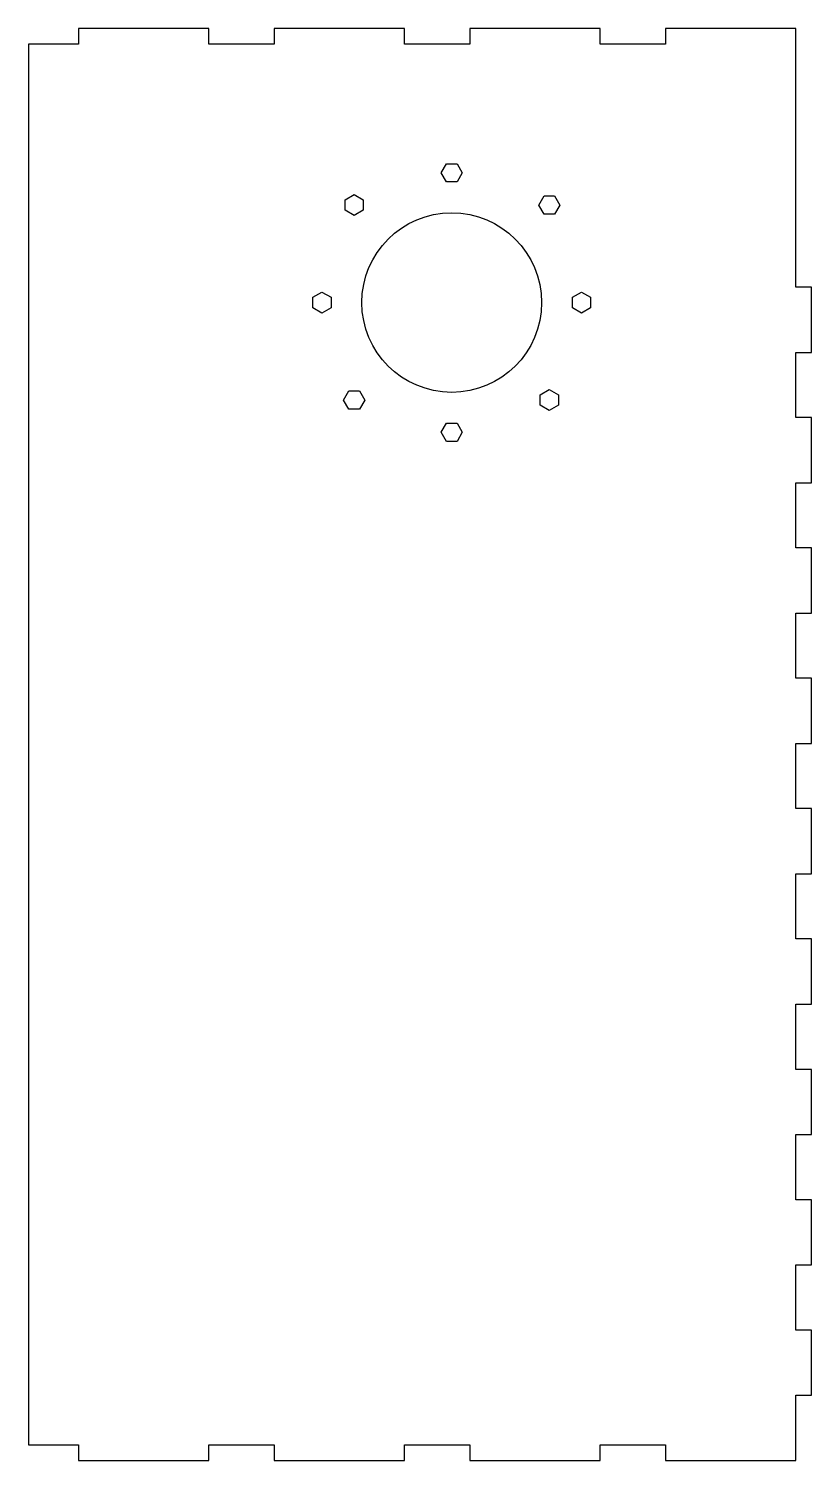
# Model space of a CAD drawing. Header units: millimetres. Extents: x -305 to 0, y 0 to 558.
import ezdxf

# ---------------------------------------------------------------- set-up
doc = ezdxf.new("R2010")
doc.units = ezdxf.units.MM
doc.layers.get('0').update_dxf_attribs({"linetype": 'CONTINUOUS'})

msp = doc.modelspace()

# ---------------------------------------------------------------- linework, layer by layer
for points in [[(-304.8, 552), (-304.8, 6), (-285.4, 6), (-285.4, 0), (-234.6, 0), (-234.6, 6), (-209.2, 6), (-209.2, 0), (-158.4, 0), (-158.4, 6), (-133, 6), (-133, 0), (-82.2, 0), (-82.2, 6), (-56.8, 6), (-56.8, 0), (-6, 0), (-6, 25.4), (0, 25.4), (0, 50.8), (-6, 50.8), (-6, 76.2), (0, 76.2), (0, 101.6), (-6, 101.6), (-6, 127), (0, 127), (0, 152.4), (-6, 152.4), (-6, 177.8), (0, 177.8), (0, 203.2), (-6, 203.2), (-6, 228.6), (0, 228.6), (0, 254), (-6, 254), (-6, 279.4), (0, 279.4), (0, 304.8), (-6, 304.8), (-6, 330.2), (0, 330.2), (0, 355.6), (-6, 355.6), (-6, 381), (0, 381), (0, 406.4), (-6, 406.4), (-6, 431.8), (0, 431.8), (0, 457.2), (-6, 457.2), (-6, 502), (-6, 558), (-56.8, 558), (-56.8, 552), (-82.2, 552), (-82.2, 558), (-133, 558), (-133, 552), (-158.4, 552), (-158.4, 558), (-209.2, 558), (-209.2, 552), (-234.6, 552), (-234.6, 558), (-285.4, 558), (-285.4, 552)], [(-135.94, 501.8), (-137.99, 498.25), (-142.09, 498.25), (-144.14, 501.8), (-142.09, 505.35), (-137.99, 505.35)], [(-174.49, 487.19), (-178.04, 485.14), (-181.59, 487.19), (-181.59, 491.29), (-178.04, 493.34), (-174.49, 491.29)], [(-106.14, 489.24), (-104.09, 492.79), (-99.99, 492.79), (-97.94, 489.24), (-99.99, 485.69), (-104.09, 485.69)], [(-187.05, 449.19), (-190.6, 447.14), (-194.15, 449.19), (-194.15, 453.29), (-190.6, 455.34), (-187.05, 453.29)], [(-85.94, 453.29), (-85.94, 449.19), (-89.49, 447.14), (-93.04, 449.19), (-93.04, 453.29), (-89.49, 455.34)], [(-175.99, 416.79), (-173.94, 413.24), (-175.99, 409.69), (-180.09, 409.69), (-182.14, 413.24), (-180.09, 416.79)], [(-105.59, 415.29), (-102.04, 417.34), (-98.49, 415.29), (-98.49, 411.19), (-102.04, 409.14), (-105.59, 411.19)], [(-137.99, 397.13), (-142.09, 397.13), (-144.14, 400.68), (-142.09, 404.23), (-137.99, 404.23), (-135.94, 400.68)]]:
    msp.add_lwpolyline(points, close=True)
msp.add_circle((-140.04, 451.24), 35)

doc.saveas('drawing.dxf')
